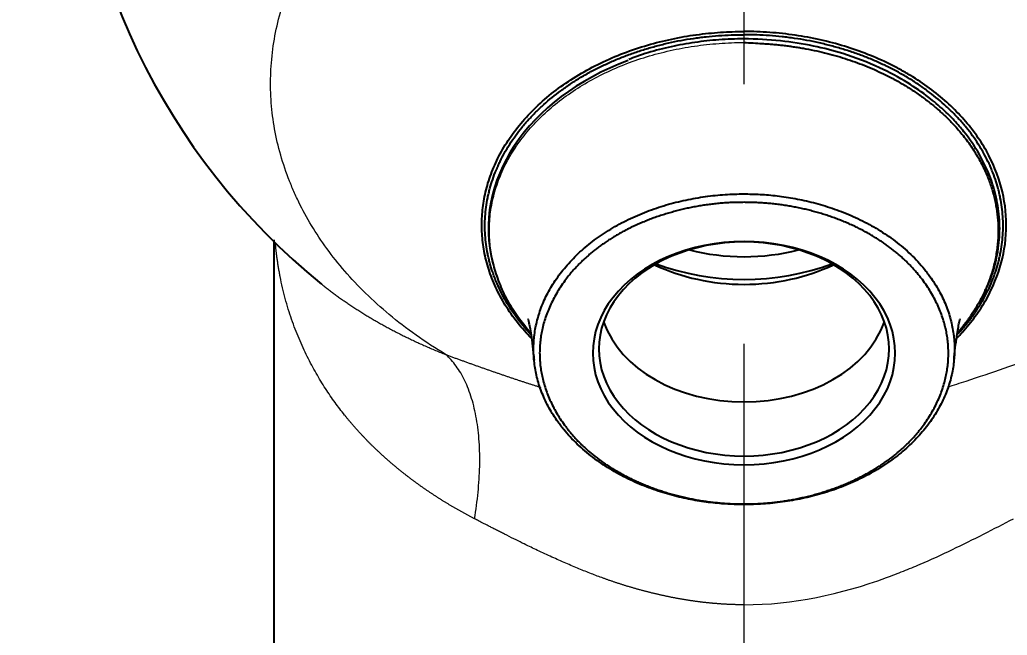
# Model space of a CAD drawing. Header units: millimetres. Extents: x 2151 to 2745, y 1423 to 1843.
# Drawn here: x 2217.1 to 2265.42, y 1554.5 to 1584.6 of the extents above; entities that cross this region are included whole.
import ezdxf

# ---------------------------------------------------------------- set-up
doc = ezdxf.new("R2010")
doc.units = ezdxf.units.MM
doc.linetypes.add('CENTERX2', pattern=[101.6, 63.5, -12.7, 12.7, -12.7])
doc.layers.add('CENTER', color=1, linetype='CENTERX2', lineweight=15)
doc.styles.get("Standard").update_dxf_attribs({"font": 'arial.ttf'})
doc.dimstyles.new('ISO-25', dxfattribs={"dimtxt": 2.5, "dimasz": 2.5, "dimexe": 1.25, "dimexo": 0.625, "dimtad": 1, "dimtxsty": 'Standard', "dimcen": 2.5, "dimadec": 0, "dimazin": 0, "dimtfac": 1, "dimtmove": 0, "dimatfit": 3, "dimfxl": 1, "dimarcsym": 0})

# ---------------------------------------------------------------- blocks, each defined once
blk = doc.blocks.new('*D14')
at = {"color": 3, "lineweight": -2, "transparency": 16777216}
for p, q in [((2321.713, 1602.464), (2321.713, 1489.873)), ((2183.48, 1601.101), (2183.48, 1489.873)), ((2188.48, 1491.123), (2316.713, 1491.123))]:
    blk.add_line(p, q, dxfattribs=at)
at = {"color": 3, "transparency": 16777216}
for points in [[(2188.48, 1491.956), (2188.48, 1490.289), (2183.48, 1491.123)], [(2316.713, 1491.956), (2316.713, 1490.289), (2321.713, 1491.123)]]:
    blk.add_solid(points, dxfattribs=at)
at = {"layer": 'Defpoints', "color": 0, "transparency": 16777216}
for p in [(2321.713, 1603.089), (2183.48, 1601.726), (2321.713, 1491.123)]:
    blk.add_point(p, dxfattribs=at)
at = {"color": 3, "transparency": 16777216, "insert": (2242.454, 1496.857), "char_height": 5, "attachment_point": 1}
blk.add_mtext('138.23', dxfattribs=at)
blk = doc.blocks.new('*D18')
at = {"color": 3, "lineweight": -2, "transparency": 16777216}
for p, q in [((2253.167, 1639.234), (2345.274, 1639.234)), ((2344.024, 1516.748), (2344.024, 1634.234)), ((2281.867, 1511.748), (2345.274, 1511.748))]:
    blk.add_line(p, q, dxfattribs=at)
at = {"color": 3, "transparency": 16777216}
for points in [[(2343.191, 1634.234), (2344.858, 1634.234), (2344.024, 1639.234)], [(2343.191, 1516.748), (2344.858, 1516.748), (2344.024, 1511.748)]]:
    blk.add_solid(points, dxfattribs=at)
at = {"layer": 'Defpoints', "color": 0, "transparency": 16777216}
for p in [(2252.542, 1639.234), (2344.024, 1639.234), (2281.242, 1511.748)]:
    blk.add_point(p, dxfattribs=at)
at = {"color": 3, "transparency": 16777216, "insert": (2338.294, 1565.342), "char_height": 5, "attachment_point": 1, "rotation": 90}
blk.add_mtext('127.49', dxfattribs=at)

msp = doc.modelspace()

# ---------------------------------------------------------------- linework, layer by layer
at = {"linetype": 'Continuous', "lineweight": 18}
msp.add_line((2252.542, 1573.754), (2252.542, 1573.736), dxfattribs=at)
at = {"linetype": 'Continuous', "lineweight": 25}
msp.add_arc((2252.542, 1597.271), 32.9, 180, 231.0767, dxfattribs=at)
for centre, major_axis, ratio, start_param, end_param in [((2252.542, 1574.386), (12.51, 0), 0.737428, 2.041296, 3.327631), ((2252.542, 1568.297), (-7.4, 0), 0.737439, 4.712389, 7.853982), ((2252.542, 1568.5), (7.1, 0), 0.737439, 1.570796, 4.712389), ((2252.542, 1568.297), (-7.4, 0), 0.737439, 1.570796, 4.712389), ((2252.542, 1568.5), (7.1, 0), 0.737439, 4.712389, 7.853982), ((2252.542, 1578.912), (8, 0), 0.737439, 4.371919, 5.052859), ((2252.542, 1577.561), (8, 0), 0.737439, 4.133452, 4.712389), ((2252.542, 1578.912), (9.5, 0), 0.737439, 4.242525, 5.182253), ((2252.542, 1577.561), (8, 0), 0.737439, 4.712389, 5.291326), ((2252.542, 1571.144), (7.1, 0), 0.737439, 3.396847, 4.712389), ((2252.542, 1571.144), (7.1, 0), 0.737439, 4.712389, 6.027931)]:
    msp.add_ellipse(centre, major_axis=major_axis, ratio=ratio, start_param=start_param, end_param=end_param, dxfattribs=at)
at = {"linetype": 'Continuous', "lineweight": 18}
for points, knots in [([(2237.96, 1568.222), (2237.444, 1568.53), (2236.955, 1568.849), (2236.03, 1569.504), (2235.594, 1569.84), (2234.773, 1570.524), (2234.387, 1570.873), (2233.664, 1571.581), (2233.326, 1571.94), (2232.696, 1572.667), (2232.404, 1573.035), (2231.863, 1573.778), (2231.613, 1574.154), (2231.155, 1574.913), (2230.946, 1575.296), (2230.662, 1575.878), (2230.572, 1576.073), (2230.444, 1576.368), (2230.382, 1576.516), (2230.312, 1576.689), (2230.278, 1576.776), (2230.261, 1576.82), (2230.253, 1576.842), (2230.249, 1576.852), (2230.247, 1576.858), (2230.245, 1576.861), (2230.245, 1576.862), (2230.245, 1576.863), (2230.245, 1576.863), (2230.081, 1577.292), (2229.942, 1577.718), (2229.709, 1578.568), (2229.616, 1578.993), (2229.475, 1579.843), (2229.427, 1580.268), (2229.388, 1580.912), (2229.38, 1581.127), (2229.377, 1581.452), (2229.377, 1581.615), (2229.382, 1581.806), (2229.385, 1581.902), (2229.386, 1581.95), (2229.387, 1581.974), (2229.388, 1581.986), (2229.388, 1581.991), (2229.388, 1581.994), (2229.388, 1581.996), (2229.406, 1582.445), (2229.447, 1582.886), (2229.573, 1583.761), (2229.659, 1584.195), (2229.878, 1585.058), (2230.011, 1585.487), (2230.247, 1586.132), (2230.332, 1586.347), (2230.469, 1586.67), (2230.54, 1586.831), (2230.627, 1587.02), (2230.671, 1587.115), (2230.694, 1587.162), (2230.705, 1587.185), (2230.711, 1587.197), (2230.713, 1587.203), (2230.715, 1587.206), (2230.716, 1587.208), (2230.716, 1587.208), (2230.716, 1587.209), (2230.716, 1587.209), (2230.901, 1587.594), (2231.104, 1587.974), (2231.549, 1588.727), (2231.79, 1589.099), (2232.313, 1589.835), (2232.594, 1590.198), (2233.2, 1590.915), (2233.524, 1591.268), (2234.181, 1591.929), (2234.511, 1592.236), (2234.858, 1592.539)], [0, 0, 0, 0, 0.047853, 0.047853, 0.095705, 0.095705, 0.143558, 0.143558, 0.19141, 0.19141, 0.239263, 0.239263, 0.287116, 0.287116, 0.334968, 0.334968, 0.358895, 0.358895, 0.370858, 0.376839, 0.37983, 0.381326, 0.382073, 0.382447, 0.382634, 0.382727, 0.382774, 0.382774, 0.382821, 0.382821, 0.430674, 0.430674, 0.478526, 0.478526, 0.526379, 0.526379, 0.550305, 0.550305, 0.562268, 0.56825, 0.571241, 0.572736, 0.573484, 0.573858, 0.574044, 0.574044, 0.574231, 0.574231, 0.622084, 0.622084, 0.669937, 0.669937, 0.717789, 0.717789, 0.741716, 0.741716, 0.753679, 0.75966, 0.762651, 0.764146, 0.764894, 0.765268, 0.765455, 0.765548, 0.765595, 0.765618, 0.765618, 0.765642, 0.765642, 0.813494, 0.813494, 0.861347, 0.861347, 0.9092, 0.9092, 0.957052, 0.957052, 1, 1, 1, 1]), ([(2240.232, 1572.875), (2240.195, 1573.049), (2240.165, 1573.223), (2240.102, 1573.696), (2240.082, 1573.997), (2240.082, 1574.598), (2240.102, 1574.899), (2240.182, 1575.498), (2240.242, 1575.795), (2240.401, 1576.385), (2240.5, 1576.677), (2240.737, 1577.253), (2240.874, 1577.536), (2241.186, 1578.092), (2241.535, 1578.636), (2242.165, 1579.411), (2242.895, 1580.136), (2243.443, 1580.583), (2244.02, 1581.008), (2244.322, 1581.21), (2244.953, 1581.592), (2245.281, 1581.771), (2245.959, 1582.105), (2246.309, 1582.26), (2247.028, 1582.543), (2247.397, 1582.672), (2248.151, 1582.902), (2248.535, 1583.004), (2249.315, 1583.178), (2249.711, 1583.252), (2250.511, 1583.369), (2250.915, 1583.413), (2251.727, 1583.472), (2252.135, 1583.487), (2252.542, 1583.487)], [0, 0, 0, 0, 0.033157, 0.033157, 0.09003, 0.09003, 0.146903, 0.146903, 0.203776, 0.203776, 0.26065, 0.26065, 0.317523, 0.317523, 0.374396, 0.431269, 0.488142, 0.545015, 0.545015, 0.601888, 0.601888, 0.658761, 0.658761, 0.715634, 0.715634, 0.772508, 0.772508, 0.829381, 0.829381, 0.886254, 0.886254, 0.943127, 0.943127, 1, 1, 1, 1]), ([(2239.354, 1560.201), (2239.334, 1560.211), (2239.294, 1560.231), (2239.235, 1560.262), (2239.176, 1560.293), (2239.117, 1560.324), (2239.058, 1560.356), (2238.998, 1560.388), (2238.939, 1560.419), (2238.88, 1560.451), (2238.822, 1560.484), (2238.763, 1560.516), (2238.704, 1560.549), (2238.645, 1560.582), (2238.586, 1560.615), (2238.528, 1560.648), (2238.469, 1560.681), (2238.411, 1560.715), (2238.352, 1560.749), (2238.294, 1560.783), (2238.235, 1560.817), (2238.177, 1560.852), (2238.119, 1560.887), (2238.061, 1560.921), (2238.003, 1560.957), (2237.945, 1560.992), (2237.887, 1561.027), (2237.829, 1561.063), (2237.771, 1561.099), (2237.714, 1561.135), (2237.656, 1561.171), (2237.598, 1561.208), (2237.541, 1561.245), (2237.484, 1561.282), (2237.426, 1561.319), (2237.369, 1561.356), (2237.312, 1561.394), (2237.255, 1561.431), (2237.198, 1561.469), (2237.141, 1561.507), (2237.084, 1561.546), (2237.028, 1561.584), (2236.971, 1561.623), (2236.915, 1561.662), (2236.859, 1561.701), (2236.802, 1561.74), (2236.746, 1561.78), (2236.69, 1561.82), (2236.634, 1561.86), (2236.578, 1561.9), (2236.523, 1561.94), (2236.467, 1561.981), (2236.412, 1562.022), (2236.356, 1562.063), (2236.301, 1562.104), (2236.246, 1562.145), (2236.191, 1562.187), (2236.136, 1562.229), (2236.081, 1562.271), (2236.027, 1562.313), (2235.972, 1562.355), (2235.918, 1562.398), (2235.864, 1562.441), (2235.81, 1562.484), (2235.756, 1562.527), (2235.702, 1562.57), (2235.648, 1562.614), (2235.594, 1562.658), (2235.541, 1562.702), (2235.488, 1562.746), (2235.435, 1562.79), (2235.382, 1562.835), (2235.329, 1562.88), (2235.276, 1562.925), (2235.224, 1562.97), (2235.171, 1563.016), (2235.119, 1563.061), (2235.067, 1563.107), (2235.015, 1563.153), (2234.963, 1563.199), (2234.912, 1563.246), (2234.86, 1563.293), (2234.809, 1563.339), (2234.758, 1563.386), (2234.707, 1563.434), (2234.656, 1563.481), (2234.606, 1563.529), (2234.555, 1563.577), (2234.505, 1563.625), (2234.455, 1563.673), (2234.405, 1563.722), (2234.355, 1563.77), (2234.306, 1563.819), (2234.256, 1563.868), (2234.207, 1563.918), (2234.158, 1563.967), (2234.109, 1564.017), (2234.061, 1564.067), (2234.012, 1564.117), (2233.964, 1564.167), (2233.916, 1564.218), (2233.868, 1564.268), (2233.82, 1564.319), (2233.773, 1564.37), (2233.726, 1564.422), (2233.679, 1564.473), (2233.632, 1564.525), (2233.585, 1564.577), (2233.539, 1564.629), (2233.492, 1564.682), (2233.446, 1564.734), (2233.4, 1564.787), (2233.355, 1564.84), (2233.309, 1564.893), (2233.264, 1564.946), (2233.219, 1565), (2233.174, 1565.054), (2233.13, 1565.108), (2233.085, 1565.162), (2233.041, 1565.216), (2232.933, 1565.351), (2232.76, 1565.573), (2232.526, 1565.888), (2232.292, 1566.22), (2232.06, 1566.569), (2231.83, 1566.934), (2231.605, 1567.316), (2231.384, 1567.714), (2231.17, 1568.129), (2230.963, 1568.561), (2230.766, 1569.009), (2230.579, 1569.473), (2230.403, 1569.955), (2230.24, 1570.453), (2230.091, 1570.967), (2229.958, 1571.498), (2229.866, 1571.929), (2229.806, 1572.25), (2229.77, 1572.453), (2229.738, 1572.651), (2229.71, 1572.844), (2229.684, 1573.03), (2229.661, 1573.212), (2229.641, 1573.387), (2229.624, 1573.555), (2229.614, 1573.664), (2229.609, 1573.717)], [0, 0, 0, 0, 0.003376, 0.006758, 0.010147, 0.013542, 0.016944, 0.020352, 0.023766, 0.027187, 0.030614, 0.034047, 0.037486, 0.040932, 0.044385, 0.047843, 0.051308, 0.054779, 0.058256, 0.06174, 0.06523, 0.068726, 0.072228, 0.075737, 0.079251, 0.082772, 0.086299, 0.089832, 0.093372, 0.096917, 0.100469, 0.104027, 0.107591, 0.111161, 0.114737, 0.118319, 0.121908, 0.125502, 0.129103, 0.132709, 0.136322, 0.13994, 0.143565, 0.147195, 0.150832, 0.154474, 0.158123, 0.161777, 0.165437, 0.169103, 0.172776, 0.176454, 0.180137, 0.183827, 0.187523, 0.191224, 0.194932, 0.198645, 0.202364, 0.206088, 0.209819, 0.213555, 0.217297, 0.221045, 0.224798, 0.228557, 0.232322, 0.236093, 0.239869, 0.243651, 0.247438, 0.251232, 0.25503, 0.258835, 0.262645, 0.26646, 0.270281, 0.274108, 0.27794, 0.281778, 0.285621, 0.28947, 0.293324, 0.297184, 0.301049, 0.30492, 0.308796, 0.312678, 0.316564, 0.320457, 0.324354, 0.328257, 0.332166, 0.33608, 0.339999, 0.343923, 0.347853, 0.351788, 0.355728, 0.359673, 0.363624, 0.36758, 0.371541, 0.375508, 0.379479, 0.383456, 0.387438, 0.391425, 0.395417, 0.399415, 0.403417, 0.407425, 0.411437, 0.415455, 0.419478, 0.423506, 0.427539, 0.431577, 0.43562, 0.439668, 0.443721, 0.465721, 0.488619, 0.512405, 0.537071, 0.562603, 0.588991, 0.616223, 0.644285, 0.673165, 0.702848, 0.733321, 0.764569, 0.796577, 0.829331, 0.862817, 0.897019, 0.909995, 0.922595, 0.93482, 0.946673, 0.958156, 0.969271, 0.980021, 0.990408, 1, 1, 1, 1]), ([(2231.863, 1571.683), (2231.888, 1571.663), (2231.939, 1571.621), (2232.019, 1571.558), (2232.102, 1571.493), (2232.186, 1571.427), (2232.271, 1571.362), (2232.357, 1571.297), (2232.444, 1571.233), (2232.531, 1571.168), (2232.619, 1571.103), (2232.708, 1571.039), (2232.797, 1570.975), (2232.888, 1570.911), (2232.979, 1570.848), (2233.071, 1570.784), (2233.164, 1570.721), (2233.258, 1570.658), (2233.352, 1570.595), (2233.447, 1570.532), (2233.543, 1570.47), (2233.64, 1570.407), (2233.738, 1570.345), (2233.837, 1570.283), (2233.936, 1570.222), (2234.036, 1570.16), (2234.137, 1570.099), (2234.239, 1570.038), (2234.342, 1569.977), (2234.445, 1569.917), (2234.55, 1569.856), (2234.655, 1569.796), (2234.761, 1569.736), (2234.868, 1569.677), (2234.976, 1569.617), (2235.085, 1569.558), (2235.195, 1569.499), (2235.305, 1569.441), (2235.416, 1569.382), (2235.528, 1569.324), (2235.642, 1569.266), (2235.756, 1569.209), (2235.87, 1569.151), (2235.986, 1569.094), (2236.103, 1569.038), (2236.22, 1568.981), (2236.339, 1568.925), (2236.458, 1568.869), (2236.578, 1568.813), (2236.699, 1568.758), (2236.821, 1568.703), (2236.944, 1568.648), (2237.068, 1568.594), (2237.192, 1568.539), (2237.318, 1568.486), (2237.445, 1568.432), (2237.572, 1568.379), (2237.7, 1568.326), (2237.83, 1568.274), (2237.916, 1568.239), (2237.96, 1568.222)], [0, 0, 0, 0, 0.014494, 0.03077, 0.047076, 0.063415, 0.079786, 0.096189, 0.112625, 0.129093, 0.145595, 0.16213, 0.178699, 0.195301, 0.211938, 0.228609, 0.245315, 0.262056, 0.278831, 0.295643, 0.312489, 0.329372, 0.346291, 0.363246, 0.380238, 0.397267, 0.414332, 0.431436, 0.448577, 0.465755, 0.482972, 0.500227, 0.517521, 0.534854, 0.552226, 0.569637, 0.587088, 0.604579, 0.62211, 0.639681, 0.657293, 0.674946, 0.69264, 0.710376, 0.728153, 0.745972, 0.763834, 0.781738, 0.799684, 0.817674, 0.835707, 0.853784, 0.871904, 0.890069, 0.908278, 0.926532, 0.944831, 0.963175, 0.981564, 1, 1, 1, 1]), ([(2239.354, 1560.201), (2239.427, 1560.633), (2239.486, 1561.065), (2239.572, 1561.92), (2239.598, 1562.343), (2239.617, 1563.169), (2239.609, 1563.573), (2239.556, 1564.351), (2239.512, 1564.725), (2239.389, 1565.435), (2239.31, 1565.771), (2239.118, 1566.396), (2239.006, 1566.686), (2238.752, 1567.214), (2238.61, 1567.453), (2238.302, 1567.877), (2238.136, 1568.063), (2237.96, 1568.222)], [0, 0, 0, 0, 0.125, 0.125, 0.25, 0.25, 0.375, 0.375, 0.5, 0.5, 0.625, 0.625, 0.75, 0.75, 0.875, 0.875, 1, 1, 1, 1]), ([(2237.96, 1568.222), (2237.987, 1568.212), (2238.041, 1568.192), (2238.122, 1568.162), (2238.203, 1568.133), (2238.284, 1568.103), (2238.365, 1568.074), (2238.446, 1568.045), (2238.527, 1568.015), (2238.607, 1567.986), (2238.688, 1567.957), (2238.768, 1567.928), (2238.849, 1567.899), (2238.929, 1567.87), (2239.01, 1567.841), (2239.09, 1567.813), (2239.17, 1567.784), (2239.25, 1567.755), (2239.33, 1567.727), (2239.41, 1567.698), (2239.49, 1567.67), (2239.569, 1567.642), (2239.649, 1567.614), (2239.728, 1567.585), (2239.808, 1567.557), (2239.887, 1567.53), (2239.967, 1567.502), (2240.046, 1567.474), (2240.125, 1567.446), (2240.204, 1567.419), (2240.283, 1567.391), (2240.362, 1567.364), (2240.441, 1567.337), (2240.519, 1567.31), (2240.598, 1567.283), (2240.677, 1567.256), (2240.755, 1567.229), (2240.833, 1567.202), (2240.912, 1567.176), (2240.99, 1567.149), (2241.068, 1567.123), (2241.146, 1567.096), (2241.224, 1567.07), (2241.302, 1567.044), (2241.38, 1567.018), (2241.458, 1566.992), (2241.535, 1566.966), (2241.613, 1566.941), (2241.69, 1566.915), (2241.768, 1566.89), (2241.845, 1566.865), (2241.922, 1566.84), (2242, 1566.815), (2242.077, 1566.79), (2242.154, 1566.765), (2242.231, 1566.74), (2242.308, 1566.716), (2242.384, 1566.691), (2242.461, 1566.667), (2242.531, 1566.645), (2242.576, 1566.631), (2242.596, 1566.625)], [0, 0, 0, 0, 0.018427, 0.036803, 0.055128, 0.073402, 0.091625, 0.109797, 0.127918, 0.145989, 0.16401, 0.18198, 0.1999, 0.217771, 0.235591, 0.253362, 0.271083, 0.288754, 0.306376, 0.323949, 0.341473, 0.358948, 0.376374, 0.393751, 0.41108, 0.428361, 0.445593, 0.462777, 0.479913, 0.497001, 0.514042, 0.531035, 0.54798, 0.564878, 0.581729, 0.598533, 0.61529, 0.632001, 0.648664, 0.665282, 0.681853, 0.698378, 0.714857, 0.73129, 0.747678, 0.76402, 0.780316, 0.796568, 0.812774, 0.828936, 0.845053, 0.861125, 0.877153, 0.893137, 0.909077, 0.924973, 0.940825, 0.956634, 0.972399, 0.988121, 1, 1, 1, 1]), ([(2267.125, 1568.222), (2265.878, 1567.766), (2264.331, 1567.214), (2262.792, 1566.72), (2262.492, 1566.626)], [0, 0, 0, 0, 0.80487, 1, 1, 1, 1]), ([(2252.542, 1555.993), (2252.522, 1555.993), (2252.482, 1555.993), (2252.421, 1555.993), (2252.36, 1555.994), (2252.298, 1555.994), (2252.237, 1555.995), (2252.176, 1555.997), (2252.114, 1555.998), (2252.053, 1556), (2251.991, 1556.002), (2251.93, 1556.004), (2251.868, 1556.006), (2251.806, 1556.009), (2251.744, 1556.012), (2251.682, 1556.015), (2251.619, 1556.019), (2251.557, 1556.022), (2251.495, 1556.026), (2251.432, 1556.03), (2251.37, 1556.034), (2251.307, 1556.039), (2251.244, 1556.044), (2251.181, 1556.049), (2251.119, 1556.054), (2251.055, 1556.059), (2250.992, 1556.065), (2250.929, 1556.071), (2250.866, 1556.077), (2250.802, 1556.083), (2250.739, 1556.09), (2250.675, 1556.097), (2250.612, 1556.104), (2250.548, 1556.111), (2250.484, 1556.119), (2250.42, 1556.126), (2250.356, 1556.134), (2250.292, 1556.143), (2250.228, 1556.151), (2250.164, 1556.16), (2250.1, 1556.169), (2250.035, 1556.178), (2249.971, 1556.187), (2249.906, 1556.197), (2249.841, 1556.207), (2249.777, 1556.217), (2249.712, 1556.227), (2249.647, 1556.238), (2249.582, 1556.248), (2249.517, 1556.259), (2249.452, 1556.271), (2249.387, 1556.282), (2249.322, 1556.294), (2249.256, 1556.306), (2249.191, 1556.318), (2249.125, 1556.33), (2249.06, 1556.343), (2248.994, 1556.356), (2248.929, 1556.369), (2248.863, 1556.382), (2248.797, 1556.396), (2248.731, 1556.41), (2248.665, 1556.424), (2248.599, 1556.438), (2248.533, 1556.452), (2248.467, 1556.467), (2248.401, 1556.482), (2248.335, 1556.497), (2248.268, 1556.513), (2248.202, 1556.528), (2248.136, 1556.544), (2248.069, 1556.56), (2248.003, 1556.576), (2247.936, 1556.593), (2247.869, 1556.61), (2247.803, 1556.627), (2247.736, 1556.644), (2247.669, 1556.662), (2247.602, 1556.679), (2247.535, 1556.697), (2247.468, 1556.715), (2247.401, 1556.734), (2247.334, 1556.753), (2247.267, 1556.771), (2247.2, 1556.791), (2247.133, 1556.81), (2247.066, 1556.829), (2246.998, 1556.849), (2246.931, 1556.869), (2246.864, 1556.89), (2246.796, 1556.91), (2246.729, 1556.931), (2246.661, 1556.952), (2246.594, 1556.973), (2246.526, 1556.994), (2246.459, 1557.016), (2246.391, 1557.038), (2246.323, 1557.06), (2246.256, 1557.082), (2246.188, 1557.105), (2246.12, 1557.128), (2246.052, 1557.151), (2245.984, 1557.174), (2245.917, 1557.198), (2245.849, 1557.222), (2245.781, 1557.245), (2245.713, 1557.27), (2245.645, 1557.294), (2245.406, 1557.381), (2244.984, 1557.541), (2244.371, 1557.788), (2243.724, 1558.063), (2243.044, 1558.367), (2242.482, 1558.629), (2242.028, 1558.848), (2241.673, 1559.022), (2241.264, 1559.224), (2240.909, 1559.403), (2240.626, 1559.547), (2240.437, 1559.643), (2240.26, 1559.733), (2240.095, 1559.818), (2239.943, 1559.896), (2239.802, 1559.969), (2239.674, 1560.035), (2239.557, 1560.096), (2239.451, 1560.15), (2239.385, 1560.185), (2239.354, 1560.201)], [0, 0, 0, 0, 0.004214, 0.008435, 0.012663, 0.016899, 0.021141, 0.025391, 0.029648, 0.033913, 0.038184, 0.042463, 0.04675, 0.051044, 0.055346, 0.059655, 0.063971, 0.068295, 0.072627, 0.076967, 0.081314, 0.085669, 0.090032, 0.094403, 0.098781, 0.103168, 0.107562, 0.111964, 0.116375, 0.120793, 0.125219, 0.129654, 0.134096, 0.138547, 0.143006, 0.147473, 0.151948, 0.156432, 0.160924, 0.165424, 0.169932, 0.174449, 0.178974, 0.183508, 0.18805, 0.1926, 0.197159, 0.201726, 0.206302, 0.210887, 0.21548, 0.220082, 0.224692, 0.229311, 0.233938, 0.238575, 0.24322, 0.247873, 0.252536, 0.257207, 0.261887, 0.266575, 0.271273, 0.275979, 0.280694, 0.285418, 0.290151, 0.294893, 0.299643, 0.304403, 0.309171, 0.313948, 0.318735, 0.32353, 0.328334, 0.333147, 0.33797, 0.342801, 0.347641, 0.35249, 0.357349, 0.362216, 0.367092, 0.371978, 0.376873, 0.381776, 0.386689, 0.391611, 0.396542, 0.401482, 0.406431, 0.411389, 0.416357, 0.421334, 0.426319, 0.431314, 0.436318, 0.441332, 0.446354, 0.451386, 0.456426, 0.461476, 0.466535, 0.471604, 0.476681, 0.481768, 0.486864, 0.491969, 0.497083, 0.540822, 0.587851, 0.638186, 0.691833, 0.748791, 0.773274, 0.802359, 0.83605, 0.87435, 0.891302, 0.907281, 0.922285, 0.936315, 0.949369, 0.961447, 0.972549, 0.982676, 0.991826, 1, 1, 1, 1]), ([(2252.542, 1555.993), (2254.93, 1555.993), (2257.272, 1556.504), (2259.647, 1557.37), (2259.787, 1557.422), (2260.063, 1557.528), (2260.477, 1557.689), (2261.427, 1558.084), (2263.274, 1558.929), (2264.769, 1559.704), (2265.731, 1560.201)], [0, 0, 0, 0, 0.5, 0.5, 0.53125, 0.53125, 0.5625, 0.625, 0.75, 1, 1, 1, 1])]:
    msp.add_open_spline(points, degree=3, knots=knots, dxfattribs=at)
at = {"linetype": 'Continuous', "lineweight": 25}
for points, degree, knots in [([(2242.129, 1569.032), (2242.016, 1569.147), (2241.908, 1569.264), (2241.563, 1569.652), (2241.343, 1569.931), (2240.946, 1570.497), (2240.768, 1570.785), (2240.455, 1571.368), (2240.32, 1571.662), (2240.092, 1572.25), (2239.998, 1572.545), (2239.851, 1573.131), (2239.797, 1573.422), (2239.727, 1573.997), (2239.71, 1574.281), (2239.71, 1574.838), (2239.727, 1575.122), (2239.797, 1575.697), (2239.85, 1575.988), (2239.997, 1576.574), (2240.091, 1576.869), (2240.319, 1577.458), (2240.454, 1577.752), (2240.767, 1578.334), (2240.944, 1578.623), (2241.341, 1579.189), (2241.561, 1579.467), (2242.041, 1580.008), (2242.3, 1580.271), (2242.857, 1580.777), (2243.154, 1581.02), (2243.781, 1581.482), (2244.11, 1581.701), (2244.796, 1582.112), (2245.153, 1582.304), (2245.886, 1582.658), (2246.263, 1582.82), (2247.032, 1583.113), (2247.423, 1583.244), (2248.213, 1583.475), (2248.612, 1583.574), (2249.41, 1583.743), (2249.81, 1583.812), (2250.604, 1583.921), (2250.999, 1583.96), (2251.779, 1584.012), (2252.164, 1584.025), (2252.542, 1584.025)], 3, [0, 0, 0, 0, 0.019477, 0.019477, 0.064046, 0.064046, 0.108615, 0.108615, 0.153184, 0.153184, 0.197754, 0.197754, 0.242323, 0.242323, 0.286892, 0.286892, 0.331461, 0.331461, 0.376031, 0.376031, 0.4206, 0.4206, 0.465169, 0.465169, 0.509738, 0.509738, 0.554308, 0.554308, 0.598877, 0.598877, 0.643446, 0.643446, 0.688015, 0.688015, 0.732585, 0.732585, 0.777154, 0.777154, 0.821723, 0.821723, 0.866292, 0.866292, 0.910862, 0.910862, 0.955431, 0.955431, 1, 1, 1, 1]), ([(2262.974, 1569.051), (2263.055, 1569.134), (2263.374, 1569.474), (2263.662, 1569.828), (2264.058, 1570.374), (2264.238, 1570.654), (2265.04, 1572.085), (2265.376, 1573.323), (2265.376, 1575.8), (2265.04, 1577.039), (2264.238, 1578.47), (2264.059, 1578.75), (2263.663, 1579.296), (2263.013, 1580.093), (2261.942, 1581.056), (2260.852, 1581.785), (2260.356, 1582.071), (2260.019, 1582.256), (2259.847, 1582.345), (2258.974, 1582.774), (2257.484, 1583.36), (2255.87, 1583.723), (2254.634, 1583.904), (2254.218, 1583.95), (2253.382, 1584.01), (2252.962, 1584.025), (2252.542, 1584.025)], 3, [0, 0, 0, 0, 0.014889, 0.059666, 0.059666, 0.104444, 0.104444, 0.283555, 0.283555, 0.462667, 0.462667, 0.507444, 0.507444, 0.552222, 0.641778, 0.686555, 0.708944, 0.708944, 0.731333, 0.731333, 0.820889, 0.910444, 0.910444, 0.955222, 0.955222, 1, 1, 1, 1]), ([(2242.106, 1569.214), (2242.071, 1569.252), (2242.036, 1569.29), (2241.944, 1569.391), (2241.887, 1569.455), (2241.776, 1569.585), (2241.612, 1569.78), (2241.459, 1569.979), (2241.263, 1570.249), (2241.17, 1570.386), (2240.992, 1570.662), (2240.909, 1570.802), (2240.75, 1571.085), (2240.676, 1571.228), (2240.536, 1571.516), (2240.471, 1571.661), (2240.381, 1571.881), (2240.352, 1571.955), (2240.297, 1572.102), (2240.217, 1572.324), (2240.149, 1572.548), (2240.088, 1572.773), (2240.069, 1572.848), (2240.034, 1572.999), (2240.017, 1573.075), (2239.971, 1573.302), (2239.92, 1573.605), (2239.89, 1573.91), (2239.869, 1574.216), (2239.864, 1574.369), (2239.864, 1574.675), (2239.869, 1574.828), (2239.89, 1575.133), (2239.905, 1575.286), (2239.946, 1575.59), (2239.972, 1575.742), (2240.018, 1575.969), (2240.034, 1576.044), (2240.07, 1576.195), (2240.089, 1576.27), (2240.19, 1576.646), (2240.291, 1576.942), (2240.441, 1577.309), (2240.473, 1577.382), (2240.538, 1577.527), (2240.639, 1577.744), (2240.75, 1577.958), (2240.869, 1578.17), (2240.91, 1578.24), (2240.994, 1578.38), (2241.037, 1578.45), (2241.17, 1578.658), (2241.263, 1578.794), (2241.459, 1579.064), (2241.561, 1579.197), (2241.721, 1579.394), (2241.776, 1579.459), (2241.887, 1579.588), (2242.057, 1579.78), (2242.236, 1579.968), (2242.422, 1580.152), (2242.484, 1580.213), (2242.612, 1580.333), (2242.677, 1580.393), (2243.006, 1580.689), (2243.285, 1580.915), (2243.651, 1581.186), (2243.726, 1581.24), (2243.876, 1581.345), (2244.104, 1581.502), (2244.339, 1581.652), (2244.659, 1581.846), (2244.823, 1581.94), (2245.156, 1582.122), (2245.326, 1582.21), (2245.585, 1582.338), (2245.672, 1582.379), (2245.847, 1582.461), (2245.935, 1582.501), (2246.203, 1582.619), (2246.564, 1582.77), (2246.934, 1582.907), (2247.216, 1583.005), (2247.31, 1583.037), (2247.5, 1583.099), (2247.786, 1583.189), (2248.076, 1583.272), (2248.369, 1583.349), (2248.467, 1583.374), (2248.664, 1583.422), (2248.763, 1583.446), (2249.259, 1583.557), (2249.661, 1583.632), (2250.17, 1583.706), (2250.272, 1583.72), (2250.477, 1583.747), (2250.579, 1583.759), (2250.887, 1583.792), (2251.094, 1583.811), (2251.713, 1583.856), (2252.127, 1583.87), (2252.542, 1583.87)], 3, [0, 0, 0, 0, 0.006727, 0.006727, 0.018014, 0.018014, 0.029302, 0.051876, 0.051876, 0.07445, 0.07445, 0.097025, 0.097025, 0.119599, 0.119599, 0.142173, 0.142173, 0.153461, 0.153461, 0.164748, 0.187322, 0.187322, 0.198609, 0.198609, 0.209897, 0.209897, 0.232471, 0.255045, 0.255045, 0.27762, 0.27762, 0.300194, 0.300194, 0.322769, 0.322769, 0.345343, 0.345343, 0.35663, 0.35663, 0.367917, 0.367917, 0.413066, 0.413066, 0.424353, 0.424353, 0.43564, 0.458215, 0.458215, 0.469502, 0.469502, 0.480789, 0.480789, 0.503364, 0.503364, 0.525938, 0.525938, 0.537225, 0.537225, 0.548512, 0.571087, 0.571087, 0.582374, 0.582374, 0.593661, 0.593661, 0.63881, 0.63881, 0.650097, 0.650097, 0.661384, 0.683959, 0.683959, 0.706533, 0.706533, 0.729107, 0.729107, 0.740395, 0.740395, 0.751682, 0.751682, 0.774256, 0.796831, 0.796831, 0.808118, 0.808118, 0.819405, 0.841979, 0.841979, 0.853267, 0.853267, 0.864554, 0.864554, 0.909702, 0.909702, 0.92099, 0.92099, 0.932277, 0.932277, 0.954851, 0.954851, 1, 1, 1, 1]), ([(2252.542, 1583.664), (2252.332, 1583.664), (2251.724, 1583.653), (2250.72, 1583.579), (2249.545, 1583.409), (2248.4, 1583.153), (2247.515, 1582.899), (2247.03, 1582.71), (2246.899, 1582.657)], 3, [0, 0, 0, 0, 0.107573, 0.31153, 0.515556, 0.719598, 0.923662, 1, 1, 1, 1]), ([(2262.979, 1569.214), (2263.014, 1569.252), (2263.049, 1569.29), (2263.141, 1569.391), (2263.198, 1569.455), (2263.309, 1569.585), (2263.472, 1569.78), (2263.626, 1569.979), (2263.822, 1570.249), (2263.915, 1570.386), (2264.092, 1570.662), (2264.176, 1570.802), (2264.335, 1571.085), (2264.409, 1571.228), (2264.549, 1571.516), (2264.614, 1571.661), (2264.704, 1571.881), (2264.733, 1571.955), (2264.788, 1572.102), (2264.867, 1572.324), (2264.936, 1572.548), (2264.996, 1572.773), (2265.015, 1572.848), (2265.051, 1572.999), (2265.068, 1573.075), (2265.113, 1573.302), (2265.164, 1573.605), (2265.195, 1573.91), (2265.216, 1574.216), (2265.221, 1574.369), (2265.221, 1574.675), (2265.216, 1574.828), (2265.195, 1575.133), (2265.18, 1575.286), (2265.139, 1575.59), (2265.113, 1575.742), (2265.067, 1575.969), (2265.051, 1576.044), (2265.015, 1576.195), (2264.996, 1576.27), (2264.895, 1576.646), (2264.794, 1576.942), (2264.644, 1577.309), (2264.612, 1577.382), (2264.547, 1577.527), (2264.446, 1577.744), (2264.335, 1577.958), (2264.216, 1578.17), (2264.175, 1578.24), (2264.091, 1578.38), (2264.048, 1578.45), (2263.915, 1578.658), (2263.822, 1578.794), (2263.626, 1579.064), (2263.524, 1579.197), (2263.364, 1579.394), (2263.309, 1579.459), (2263.198, 1579.588), (2263.028, 1579.78), (2262.849, 1579.968), (2262.663, 1580.152), (2262.6, 1580.213), (2262.473, 1580.333), (2262.408, 1580.393), (2262.078, 1580.689), (2261.8, 1580.915), (2261.433, 1581.186), (2261.359, 1581.24), (2261.209, 1581.345), (2260.981, 1581.502), (2260.746, 1581.652), (2260.425, 1581.846), (2260.262, 1581.94), (2259.928, 1582.122), (2259.759, 1582.21), (2259.5, 1582.338), (2259.413, 1582.379), (2259.238, 1582.461), (2259.149, 1582.501), (2258.882, 1582.619), (2258.521, 1582.77), (2258.151, 1582.907), (2257.869, 1583.005), (2257.775, 1583.037), (2257.585, 1583.099), (2257.299, 1583.189), (2257.009, 1583.272), (2256.716, 1583.349), (2256.618, 1583.374), (2256.421, 1583.422), (2256.322, 1583.446), (2255.825, 1583.557), (2255.423, 1583.632), (2254.915, 1583.706), (2254.812, 1583.72), (2254.608, 1583.747), (2254.505, 1583.759), (2254.197, 1583.792), (2253.991, 1583.811), (2253.372, 1583.856), (2252.958, 1583.87), (2252.542, 1583.87)], 3, [0, 0, 0, 0, 0.00675, 0.00675, 0.018037, 0.018037, 0.029323, 0.051897, 0.051897, 0.074471, 0.074471, 0.097045, 0.097045, 0.119619, 0.119619, 0.142193, 0.142193, 0.15348, 0.15348, 0.164767, 0.187341, 0.187341, 0.198628, 0.198628, 0.209914, 0.209914, 0.232488, 0.255062, 0.255062, 0.277636, 0.277636, 0.30021, 0.30021, 0.322784, 0.322784, 0.345358, 0.345358, 0.356645, 0.356645, 0.367932, 0.367932, 0.413079, 0.413079, 0.424366, 0.424366, 0.435653, 0.458227, 0.458227, 0.469514, 0.469514, 0.480801, 0.480801, 0.503375, 0.503375, 0.525949, 0.525949, 0.537236, 0.537236, 0.548523, 0.571096, 0.571096, 0.582383, 0.582383, 0.59367, 0.59367, 0.638818, 0.638818, 0.650105, 0.650105, 0.661392, 0.683966, 0.683966, 0.70654, 0.70654, 0.729114, 0.729114, 0.7404, 0.7404, 0.751687, 0.751687, 0.774261, 0.796835, 0.796835, 0.808122, 0.808122, 0.819409, 0.841983, 0.841983, 0.85327, 0.85327, 0.864557, 0.864557, 0.909705, 0.909705, 0.920991, 0.920991, 0.932278, 0.932278, 0.954852, 0.954852, 1, 1, 1, 1]), ([(2264.087, 1570.831), (2264.277, 1571.17), (2264.683, 1572.015), (2265.003, 1573.265), (2265.079, 1574.539), (2264.968, 1575.635), (2264.658, 1576.807), (2264.122, 1577.98), (2263.455, 1578.959), (2262.836, 1579.675), (2262.268, 1580.24), (2261.523, 1580.868), (2260.495, 1581.579), (2259.107, 1582.326), (2257.546, 1582.923), (2255.91, 1583.346), (2254.286, 1583.602), (2253.143, 1583.663), (2252.542, 1583.663)], 3, [0, 0, 0, 0, 0.060399, 0.147757, 0.208077, 0.269842, 0.327989, 0.403993, 0.472706, 0.507952, 0.544021, 0.588675, 0.645884, 0.715618, 0.79785, 0.859676, 0.927066, 1, 1, 1, 1]), ([(2252.542, 1560.892), (2252.287, 1560.892), (2252.023, 1560.899), (2251.481, 1560.93), (2251.202, 1560.953), (2250.632, 1561.021), (2250.341, 1561.064), (2249.748, 1561.173), (2249.447, 1561.239), (2248.839, 1561.396), (2248.533, 1561.487), (2247.92, 1561.695), (2247.613, 1561.813), (2247.006, 1562.077), (2246.705, 1562.224), (2246.117, 1562.545), (2245.83, 1562.72), (2245.275, 1563.098), (2245.008, 1563.301), (2244.501, 1563.732), (2244.262, 1563.961), (2243.928, 1564.321), (2243.821, 1564.443), (2243.694, 1564.6), (2243.662, 1564.639), (2243.629, 1564.681), (2243.621, 1564.691), (2243.619, 1564.694), (2243.619, 1564.695), (2243.618, 1564.695), (2243.617, 1564.696), (2243.614, 1564.701), (2243.599, 1564.719), (2243.542, 1564.793), (2243.49, 1564.864), (2243.285, 1565.148), (2243.137, 1565.38), (2242.878, 1565.849), (2242.765, 1566.086), (2242.574, 1566.561), (2242.495, 1566.799), (2242.37, 1567.272), (2242.324, 1567.507), (2242.262, 1567.972), (2242.246, 1568.202), (2242.243, 1568.456), (2242.243, 1568.484), (2242.243, 1568.54), (2242.244, 1568.625), (2242.251, 1568.824), (2242.265, 1568.997), (2242.304, 1569.344), (2242.345, 1569.578), (2242.459, 1570.051), (2242.532, 1570.288), (2242.711, 1570.763), (2242.818, 1571.001), (2243.066, 1571.471), (2243.207, 1571.705), (2243.524, 1572.163), (2243.699, 1572.388), (2244.082, 1572.826), (2244.291, 1573.039), (2244.737, 1573.448), (2244.975, 1573.645), (2245.479, 1574.02), (2245.743, 1574.197), (2246.295, 1574.53), (2246.582, 1574.686), (2247.173, 1574.973), (2247.477, 1575.105), (2248.097, 1575.342), (2248.412, 1575.449), (2249.049, 1575.636), (2249.371, 1575.717), (2250.015, 1575.854), (2250.337, 1575.91), (2250.978, 1575.998), (2251.297, 1576.03), (2251.927, 1576.072), (2252.237, 1576.082), (2252.542, 1576.082)], 3, [0, 0, 0, 0, 0.03125, 0.03125, 0.0625, 0.0625, 0.09375, 0.09375, 0.125, 0.125, 0.15625, 0.15625, 0.1875, 0.1875, 0.21875, 0.21875, 0.25, 0.25, 0.28125, 0.28125, 0.3125, 0.3125, 0.328125, 0.328125, 0.332031, 0.333008, 0.333252, 0.333313, 0.333344, 0.333344, 0.333374, 0.333496, 0.333984, 0.335937, 0.34375, 0.34375, 0.375, 0.375, 0.40625, 0.40625, 0.4375, 0.4375, 0.46875, 0.46875, 0.5, 0.5, 0.503906, 0.503906, 0.507812, 0.515625, 0.53125, 0.53125, 0.5625, 0.5625, 0.59375, 0.59375, 0.625, 0.625, 0.65625, 0.65625, 0.6875, 0.6875, 0.71875, 0.71875, 0.75, 0.75, 0.78125, 0.78125, 0.8125, 0.8125, 0.84375, 0.84375, 0.875, 0.875, 0.90625, 0.90625, 0.9375, 0.9375, 0.96875, 0.96875, 1, 1, 1, 1]), ([(2252.542, 1575.672), (2250.581, 1575.677), (2248.718, 1575.106), (2246.866, 1574.539), (2245.471, 1573.512), (2244.082, 1572.489), (2242.543, 1569.752), (2242.542, 1566.853), (2244.076, 1564.112), (2245.466, 1563.087), (2246.862, 1562.057), (2248.709, 1561.49), (2250.568, 1560.919), (2252.542, 1560.923)], 2, [0, 0, 0, 0.125, 0.125, 0.25, 0.25, 0.375, 0.5, 0.625, 0.75, 0.75, 0.875, 0.875, 1, 1, 1]), ([(2252.542, 1576.082), (2252.798, 1576.082), (2253.062, 1576.075), (2253.605, 1576.045), (2253.883, 1576.021), (2254.454, 1575.954), (2254.745, 1575.91), (2255.338, 1575.801), (2255.639, 1575.735), (2256.247, 1575.578), (2256.553, 1575.487), (2257.166, 1575.279), (2257.473, 1575.161), (2258.08, 1574.897), (2258.38, 1574.75), (2258.968, 1574.429), (2259.256, 1574.254), (2259.81, 1573.876), (2260.078, 1573.673), (2260.584, 1573.241), (2260.823, 1573.012), (2261.157, 1572.653), (2261.263, 1572.53), (2261.391, 1572.374), (2261.423, 1572.334), (2261.455, 1572.293), (2261.464, 1572.282), (2261.466, 1572.28), (2261.466, 1572.279), (2261.467, 1572.278), (2261.467, 1572.277), (2261.471, 1572.273), (2261.485, 1572.254), (2261.542, 1572.18), (2261.595, 1572.11), (2261.8, 1571.825), (2261.947, 1571.593), (2262.207, 1571.124), (2262.32, 1570.887), (2262.511, 1570.412), (2262.59, 1570.174), (2262.715, 1569.701), (2262.761, 1569.465), (2262.823, 1569), (2262.839, 1568.77), (2262.842, 1568.516), (2262.842, 1568.488), (2262.842, 1568.432), (2262.841, 1568.347), (2262.834, 1568.148), (2262.82, 1567.976), (2262.781, 1567.628), (2262.74, 1567.394), (2262.626, 1566.922), (2262.553, 1566.684), (2262.374, 1566.209), (2262.267, 1565.971), (2262.019, 1565.501), (2261.878, 1565.268), (2261.561, 1564.809), (2261.386, 1564.584), (2261.002, 1564.146), (2260.794, 1563.934), (2260.348, 1563.524), (2260.11, 1563.327), (2259.606, 1562.953), (2259.341, 1562.775), (2258.79, 1562.442), (2258.503, 1562.287), (2257.912, 1562), (2257.608, 1561.868), (2256.988, 1561.63), (2256.673, 1561.524), (2256.036, 1561.337), (2255.714, 1561.256), (2255.07, 1561.12), (2254.748, 1561.064), (2254.106, 1560.976), (2253.788, 1560.944), (2253.158, 1560.902), (2252.848, 1560.892), (2252.542, 1560.892)], 3, [0, 0, 0, 0, 0.03125, 0.03125, 0.0625, 0.0625, 0.09375, 0.09375, 0.125, 0.125, 0.15625, 0.15625, 0.1875, 0.1875, 0.21875, 0.21875, 0.25, 0.25, 0.28125, 0.28125, 0.3125, 0.3125, 0.328125, 0.328125, 0.332031, 0.333008, 0.333252, 0.333313, 0.333344, 0.333344, 0.333374, 0.333496, 0.333984, 0.335937, 0.34375, 0.34375, 0.375, 0.375, 0.40625, 0.40625, 0.4375, 0.4375, 0.46875, 0.46875, 0.5, 0.5, 0.503906, 0.503906, 0.507812, 0.515625, 0.53125, 0.53125, 0.5625, 0.5625, 0.59375, 0.59375, 0.625, 0.625, 0.65625, 0.65625, 0.6875, 0.6875, 0.71875, 0.71875, 0.75, 0.75, 0.78125, 0.78125, 0.8125, 0.8125, 0.84375, 0.84375, 0.875, 0.875, 0.90625, 0.90625, 0.9375, 0.9375, 0.96875, 0.96875, 1, 1, 1, 1]), ([(2252.542, 1560.923), (2254.504, 1560.918), (2256.367, 1561.488), (2258.219, 1562.056), (2259.614, 1563.083), (2261.003, 1564.106), (2262.542, 1566.843), (2262.543, 1569.742), (2261.009, 1572.482), (2259.619, 1573.508), (2258.223, 1574.538), (2256.376, 1575.105), (2254.517, 1575.676), (2252.542, 1575.672)], 2, [0, 0, 0, 0.125, 0.125, 0.25, 0.25, 0.375, 0.5, 0.625, 0.75, 0.75, 0.875, 0.875, 1, 1, 1]), ([(2242.091, 1569.295), (2241.899, 1569.513), (2241.512, 1569.996), (2241.186, 1570.503), (2240.874, 1571.059), (2240.737, 1571.343), (2240.5, 1571.918), (2240.401, 1572.21), (2240.288, 1572.628), (2240.258, 1572.751), (2240.232, 1572.875)], 3, [0, 0, 0, 0, 0.201915, 0.435478, 0.435478, 0.669041, 0.669041, 0.902604, 0.902604, 1, 1, 1, 1]), ([(2241.966, 1569.973), (2241.966, 1569.974), (2241.967, 1569.969), (2241.987, 1569.901), (2242.032, 1569.713), (2242.092, 1569.394), (2242.163, 1568.92), (2242.223, 1568.419), (2242.257, 1568.071), (2242.268, 1567.947)], 3, [0, 0, 0, 0, 0.072573, 0.208909, 0.345442, 0.50277, 0.677741, 0.888721, 1, 1, 1, 1]), ([(2262.817, 1567.944), (2262.837, 1568.157), (2262.878, 1568.569), (2262.947, 1569.099), (2263.015, 1569.519), (2263.071, 1569.795), (2263.109, 1569.944), (2263.12, 1569.974), (2263.12, 1569.976), (2263.12, 1569.976)], 3, [0, 0, 0, 0, 0.189029, 0.386464, 0.548949, 0.704468, 0.843588, 0.981176, 1, 1, 1, 1])]:
    msp.add_open_spline(points, degree=degree, knots=knots, dxfattribs=at)
for points, degree in [([(2252.542, 1583.487), (2252.84, 1583.477), (2253.138, 1583.46), (2253.434, 1583.435)], 3), ([(2229.542, 1573.832), (2229.542, 1518.748)], 1), ([(2252.542, 1560.892), (2252.542, 1560.923)], 1)]:
    msp.add_open_spline(points, degree=degree, dxfattribs=at)
msp.add_rational_spline([(2253.434, 1583.435), (2255.176, 1583.342), (2258.765, 1582.576), (2262.288, 1580.282), (2264.1, 1577.867), (2265.116, 1575.35), (2265.003, 1572.329), (2263.756, 1570.184), (2263.004, 1569.32)], [1.10563731725, 1.10563795722, 1.10564358489, 1.10563329753, 1.10563434819, 1.10563618716, 1.10564147621, 1.10563946749, 1.10563851199], degree=3, knots=[0, 0, 0, 0, 0.203403, 0.425525, 0.532999, 0.636637, 0.837934, 1, 1, 1, 1], dxfattribs=at)
at = {"layer": 'CENTER'}
msp.add_line((2252.542, 1505.248), (2252.542, 1651.907), dxfattribs=at)

# ---------------------------------------------------------------- dimensions: what is measured, and where the dimension line sits
dim = msp.add_linear_dim(base=(2344.024, 1639.234), p1=(2281.242, 1511.748), p2=(2252.542, 1639.234), angle=90, dimstyle='ISO-25', override={"dimtxt": 5, "dimasz": 5, "dimdsep": 46, "dimcen": 5, "dimclrd": 3, "dimclre": 3, "dimclrt": 3, "dimfxl": 1.25})
dim.commit()
dim.dimension.update_dxf_attribs({"geometry": '*D18', "text_midpoint": (2344.024, 1575.491), "dimtype": 160})
dim = msp.add_linear_dim(base=(2321.713, 1491.123), p1=(2183.48, 1601.726), p2=(2321.713, 1603.089), dimstyle='ISO-25', override={"dimtxt": 5, "dimasz": 5, "dimdsep": 46, "dimcen": 5, "dimclrd": 3, "dimclre": 3, "dimclrt": 3, "dimfxl": 1.25})
dim.commit()
dim.dimension.update_dxf_attribs({"geometry": '*D14', "text_midpoint": (2252.597, 1491.123), "dimtype": 160})

doc.saveas('drawing.dxf')
